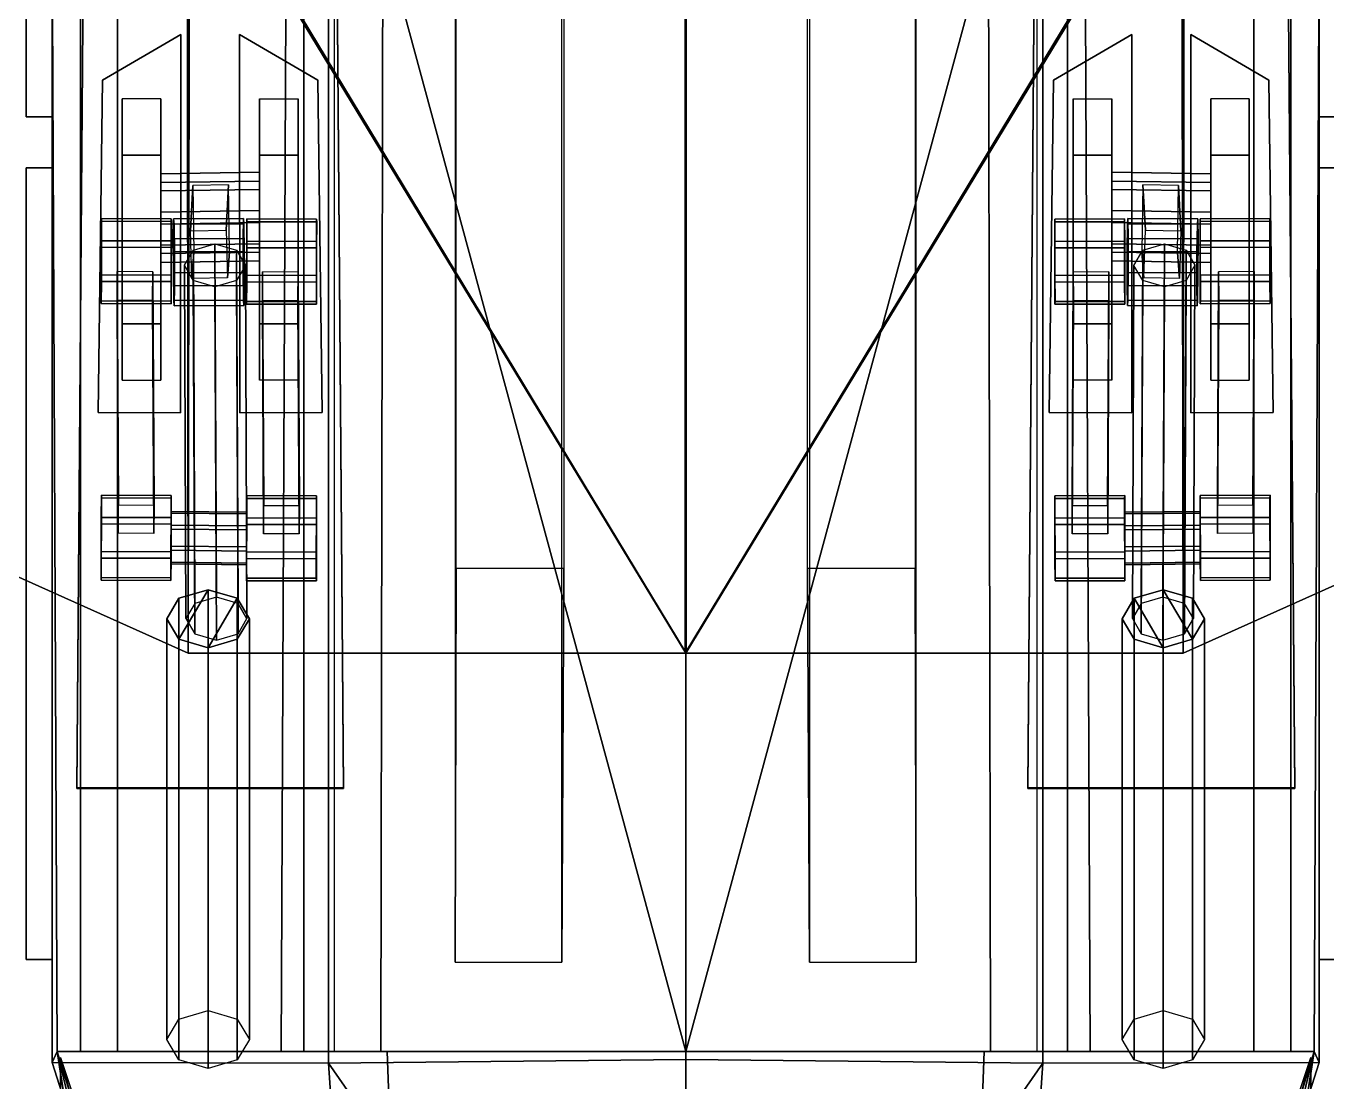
# Model space of a CAD drawing. Extents: x -7.9 to 7.9, y -12.5 to 11.9.
# Drawn here: x -2.116 to 2.019, y 6.828 to 10.182 of the extents above; entities that cross this region are included whole.
import ezdxf

# ---------------------------------------------------------------- set-up
doc = ezdxf.new("R2010")
doc.units = 0

msp = doc.modelspace()

# ---------------------------------------------------------------- linework, layer by layer
for points in [[(-0.0191, 8.1905, 6.5748), (-0.0191, 11.7384, 6.563), (-1.5997, 11.7384, 6.563), (-1.6033, 10.7997, 6.5511)], [(-1.5997, 11.7384, 6.4027), (-0.0171, 11.7384, 6.4027), (-0.0171, 8.1905, 6.4027), (-1.5962, 10.7997, 6.4027)], [(1.5616, 11.7384, 6.4027), (1.5581, 10.7997, 6.4027), (-0.021, 8.1905, 6.4027), (-0.021, 11.7384, 6.4027)], [(-0.0191, 8.1905, 6.5748), (1.5651, 10.7997, 6.5511), (1.5616, 11.7384, 6.563), (-0.0191, 11.7384, 6.563)], [(-2.032, 6.8894, 5.2565), (-2.032, 11.4882, 5.2564), (-2.032, 11.4882, 3.3719), (-2.032, 10.4746, 3.3708)], [(-1.1544, 6.8874, 5.5978), (-1.1544, 11.4882, 5.5978), (-2.032, 11.4882, 5.2564), (-2.032, 6.8894, 5.2565)], [(-0.0191, 6.8992, 5.8493), (-0.0191, 11.4882, 5.8493), (-1.1544, 11.4882, 5.5978), (-1.1544, 6.8874, 5.5978)], [(-0.0191, 6.9242, 1.6296), (-0.9816, 10.4746, 2.2335), (-0.9797, 11.4882, 2.2325), (-0.0191, 11.4882, 1.6298)], [(-0.0191, 6.9242, 1.6296), (-0.0191, 11.4882, 1.6298), (0.9416, 11.4882, 2.2325), (0.9435, 10.4746, 2.2335)], [(-0.0191, 6.8992, 5.8493), (1.1163, 6.8874, 5.5978), (1.1163, 11.4882, 5.5978), (-0.0191, 11.4882, 5.8493)], [(1.1163, 6.8874, 5.5978), (1.9939, 6.8894, 5.2565), (1.9939, 11.4882, 5.2564), (1.1163, 11.4882, 5.5978)], [(1.9939, 6.8894, 5.2565), (1.9939, 10.4746, 3.3708), (1.9939, 11.4882, 3.3719), (1.9939, 11.4882, 5.2564)], [(-0.7485, 8.4588, 6.4027), (-0.7485, 11.3459, 6.4027), (-0.7515, 11.3459, 5.687), (-0.7517, 7.2079, 5.687)], [(-0.4124, 11.3459, 5.7621), (-0.406, 11.3459, 6.4027), (-0.406, 8.4588, 6.4027), (-0.4126, 7.2079, 5.7621)], [(0.3743, 11.3459, 5.7621), (0.3745, 7.2079, 5.7621), (0.3679, 8.4588, 6.4027), (0.3679, 11.3459, 6.4027)], [(0.7104, 8.4588, 6.4027), (0.7136, 7.2079, 5.687), (0.7134, 11.3459, 5.687), (0.7104, 11.3459, 6.4027)], [(-1.9262, 11.2678, -0.0001), (-1.1344, 11.2707, 0.0008), (-1.1061, 7.7598, -0.0089), (-1.9545, 7.7598, -0.0089)], [(-1.9262, 11.2678, 0.2291), (-1.9545, 7.7617, 0.2257), (-1.1061, 7.7617, 0.2257), (-1.1344, 11.2707, 0.23)], [(-1.9262, 11.2678, -0.0001), (-1.9545, 7.7598, -0.0089), (-1.9545, 7.7617, 0.2257), (-1.9262, 11.2678, 0.2291)], [(-1.1344, 11.2707, 0.0008), (-1.1344, 11.2707, 0.23), (-1.1061, 7.7617, 0.2257), (-1.1061, 7.7598, -0.0089)], [(1.8881, 11.2678, -0.0001), (1.9164, 7.7598, -0.0089), (1.068, 7.7598, -0.0089), (1.0963, 11.2707, 0.0008)], [(1.0963, 11.2707, 0.0008), (1.068, 7.7598, -0.0089), (1.068, 7.7617, 0.2257), (1.0963, 11.2707, 0.23)], [(1.8881, 11.2678, 0.2291), (1.0963, 11.2707, 0.23), (1.068, 7.7617, 0.2257), (1.9164, 7.7617, 0.2257)], [(1.8881, 11.2678, -0.0001), (1.8881, 11.2678, 0.2291), (1.9164, 7.7617, 0.2257), (1.9164, 7.7598, -0.0089)], [(-2.1155, 9.8941, 4.9645), (-2.1155, 11.1818, 4.9645), (-2.1155, 11.1818, 3.6629), (-2.1155, 9.8941, 3.6629)], [(-2.032, 11.1818, 3.6629), (-2.032, 9.8941, 3.6629), (-2.1155, 9.8941, 3.6629), (-2.1155, 11.1818, 3.6629)], [(-2.032, 9.8941, 4.9645), (-2.032, 11.1818, 4.9645), (-2.1155, 11.1818, 4.9645), (-2.1155, 9.8941, 4.9645)], [(1.9939, 11.1818, 3.6629), (2.0774, 11.1818, 3.6629), (2.0774, 9.8941, 3.6629), (1.9939, 9.8941, 3.6629)], [(1.9939, 9.8941, 4.9645), (2.0774, 9.8941, 4.9645), (2.0774, 11.1818, 4.9645), (1.9939, 11.1818, 4.9645)], [(-1.5997, 8.1905, 6.4027), (-4.7089, 9.5837, 6.4027), (-4.0851, 10.7997, 6.4027), (-1.5962, 10.7997, 6.4027)], [(-1.5997, 8.1905, 6.5511), (-1.6033, 10.7997, 6.5511), (-4.0851, 10.7997, 6.5511), (-4.7089, 9.5837, 6.5511)], [(-0.0191, 8.1905, 6.5748), (-1.6033, 10.7997, 6.5511), (-1.5997, 8.1905, 6.5511)], [(-1.5997, 8.1905, 6.4027), (-1.5962, 10.7997, 6.4027), (-0.0171, 8.1905, 6.4027)], [(1.5616, 8.1905, 6.4027), (-0.021, 8.1905, 6.4027), (1.5581, 10.7997, 6.4027)], [(-0.0191, 8.1905, 6.5748), (1.5616, 8.1905, 6.5511), (1.5651, 10.7997, 6.5511)], [(1.5616, 8.1905, 6.4027), (1.5581, 10.7997, 6.4027), (4.047, 10.7997, 6.4027), (4.6708, 9.5837, 6.4027)], [(1.5616, 8.1905, 6.5511), (4.6708, 9.5837, 6.5511), (4.047, 10.7997, 6.5511), (1.5651, 10.7997, 6.5511)], [(-1.3047, 6.9241, 2.991), (-2.0165, 6.9241, 3.3687), (-2.032, 10.4746, 3.3708), (-1.2891, 10.4746, 2.991)], [(-2.0165, 6.9241, 3.3687), (-2.032, 6.8894, 5.2565), (-2.032, 10.4746, 3.3708)], [(-1.8248, 10.4746, 2.4624), (-1.8248, 6.9241, 2.4624), (-1.9427, 6.9241, 2.4624), (-1.9427, 10.4746, 2.4624)], [(-1.9427, 6.9241, 2.4624), (-1.9427, 6.9241, 3.3414), (-1.9427, 10.4746, 3.3414), (-1.9427, 10.4746, 2.4624)], [(-1.8248, 6.9241, 2.4624), (-1.8248, 10.4746, 2.4624), (-1.8248, 10.4746, 3.1957), (-1.8248, 6.9241, 3.1957)], [(-0.9877, 6.9242, 2.2335), (-1.3047, 6.9241, 2.991), (-1.2891, 10.4746, 2.991), (-0.9816, 10.4746, 2.2335)], [(-1.2329, 6.9242, 2.4624), (-1.2329, 6.9242, 2.8207), (-1.2329, 10.4746, 2.8207), (-1.2329, 10.4746, 2.4624)], [(-1.1362, 10.4746, 2.4624), (-1.1362, 6.9242, 2.4624), (-1.2329, 6.9242, 2.4624), (-1.2329, 10.4746, 2.4624)], [(-0.9816, 10.4746, 2.2335), (-0.0191, 6.9242, 1.6296), (-0.9877, 6.9242, 2.2335)], [(0.9435, 10.4746, 2.2335), (0.9496, 6.9242, 2.2335), (-0.0191, 6.9242, 1.6296)], [(0.9496, 6.9242, 2.2335), (0.9435, 10.4746, 2.2335), (1.251, 10.4746, 2.991), (1.2666, 6.9241, 2.991)], [(1.0981, 10.4746, 2.4624), (1.1948, 10.4746, 2.4624), (1.1948, 6.9242, 2.4624), (1.0981, 6.9242, 2.4624)], [(1.1948, 6.9242, 2.4624), (1.1948, 10.4746, 2.4624), (1.1948, 10.4746, 2.8207), (1.1948, 6.9242, 2.8207)], [(1.2666, 6.9241, 2.991), (1.251, 10.4746, 2.991), (1.9939, 10.4746, 3.3708), (1.9783, 6.9241, 3.3687)], [(1.7867, 6.9241, 2.4624), (1.7867, 6.9241, 3.1957), (1.7867, 10.4746, 3.1957), (1.7867, 10.4746, 2.4624)], [(1.7867, 10.4746, 2.4624), (1.9046, 10.4746, 2.4624), (1.9046, 6.9241, 2.4624), (1.7867, 6.9241, 2.4624)], [(1.9046, 6.9241, 2.4624), (1.9046, 10.4746, 2.4624), (1.9046, 10.4746, 3.3414), (1.9046, 6.9241, 3.3414)], [(1.9783, 6.9241, 3.3687), (1.9939, 10.4746, 3.3708), (1.9939, 6.8894, 5.2565)], [(-1.624, 10.1554, 0.2859), (-1.8724, 10.0106, 0.2859), (-1.8861, 8.9542, 0.2859), (-1.6242, 8.9534, 0.2859)], [(-1.624, 10.1554, 0.2285), (-1.8724, 10.0106, 0.2285), (-1.8724, 10.0106, 0.2859), (-1.624, 10.1554, 0.2859)], [(-1.6242, 8.9534, 0.2285), (-1.624, 10.1554, 0.2285), (-1.624, 10.1554, 0.2859), (-1.6242, 8.9534, 0.2859)], [(-1.4366, 10.1554, 0.2859), (-1.4364, 8.9534, 0.2859), (-1.1745, 8.9542, 0.2859), (-1.1883, 10.0106, 0.2859)], [(-1.4366, 10.1554, 0.2285), (-1.4366, 10.1554, 0.2859), (-1.1883, 10.0106, 0.2859), (-1.1883, 10.0106, 0.2285)], [(-1.4364, 8.9534, 0.2285), (-1.4364, 8.9534, 0.2859), (-1.4366, 10.1554, 0.2859), (-1.4366, 10.1554, 0.2285)], [(1.3985, 10.1554, 0.2859), (1.1501, 10.0106, 0.2859), (1.1364, 8.9542, 0.2859), (1.3983, 8.9534, 0.2859)], [(1.3985, 10.1554, 0.2285), (1.1501, 10.0106, 0.2285), (1.1501, 10.0106, 0.2859), (1.3985, 10.1554, 0.2859)], [(1.3983, 8.9534, 0.2285), (1.3985, 10.1554, 0.2285), (1.3985, 10.1554, 0.2859), (1.3983, 8.9534, 0.2859)], [(1.5861, 8.9534, 0.2285), (1.5861, 8.9534, 0.2859), (1.5859, 10.1554, 0.2859), (1.5859, 10.1554, 0.2285)], [(1.5859, 10.1554, 0.2285), (1.5859, 10.1554, 0.2859), (1.8342, 10.0106, 0.2859), (1.8342, 10.0106, 0.2285)], [(1.5859, 10.1554, 0.2859), (1.5861, 8.9534, 0.2859), (1.848, 8.9542, 0.2859), (1.8342, 10.0106, 0.2859)], [(-1.8724, 10.0106, 0.2285), (-1.8861, 8.9542, 0.2285), (-1.8861, 8.9542, 0.2859), (-1.8724, 10.0106, 0.2859)], [(-1.1883, 10.0106, 0.2285), (-1.1883, 10.0106, 0.2859), (-1.1745, 8.9542, 0.2859), (-1.1745, 8.9542, 0.2285)], [(1.1501, 10.0106, 0.2285), (1.1364, 8.9542, 0.2285), (1.1364, 8.9542, 0.2859), (1.1501, 10.0106, 0.2859)], [(1.8342, 10.0106, 0.2285), (1.8342, 10.0106, 0.2859), (1.848, 8.9542, 0.2859), (1.848, 8.9542, 0.2285)], [(-1.8101, 9.0572, 0.2285), (-1.8101, 9.2365, 0.5391), (-1.8101, 9.772, 0.5391), (-1.8101, 9.9513, 0.2285)], [(-1.8101, 9.9513, 0.2285), (-1.8101, 9.772, 0.5391), (-1.6875, 9.772, 0.5391), (-1.6875, 9.9513, 0.2285)], [(-1.6875, 9.9513, 0.2285), (-1.6875, 9.772, 0.5391), (-1.6875, 9.2365, 0.5391), (-1.6875, 9.0572, 0.2285)], [(-1.3731, 9.9513, 0.2285), (-1.3731, 9.772, 0.5391), (-1.3731, 9.2365, 0.5391), (-1.3731, 9.0572, 0.2285)], [(-1.2506, 9.9513, 0.2285), (-1.2506, 9.772, 0.5391), (-1.3731, 9.772, 0.5391), (-1.3731, 9.9513, 0.2285)], [(-1.2506, 9.0572, 0.2285), (-1.2506, 9.2365, 0.5391), (-1.2506, 9.772, 0.5391), (-1.2506, 9.9513, 0.2285)], [(1.2124, 9.9513, 0.2285), (1.335, 9.9513, 0.2285), (1.335, 9.772, 0.5391), (1.2124, 9.772, 0.5391)], [(1.2124, 9.0572, 0.2285), (1.2124, 9.9513, 0.2285), (1.2124, 9.772, 0.5391), (1.2124, 9.2365, 0.5391)], [(1.335, 9.9513, 0.2285), (1.335, 9.0572, 0.2285), (1.335, 9.2365, 0.5391), (1.335, 9.772, 0.5391)], [(1.7719, 9.9513, 0.2285), (1.6494, 9.9513, 0.2285), (1.6494, 9.772, 0.5391), (1.7719, 9.772, 0.5391)], [(1.6494, 9.9513, 0.2285), (1.6494, 9.0572, 0.2285), (1.6494, 9.2365, 0.5391), (1.6494, 9.772, 0.5391)], [(1.7719, 9.0572, 0.2285), (1.7719, 9.9513, 0.2285), (1.7719, 9.772, 0.5391), (1.7719, 9.2365, 0.5391)], [(-2.032, 9.8941, 3.6629), (-2.032, 9.8941, 4.9645), (-2.1155, 9.8941, 4.9645), (-2.1155, 9.8941, 3.6629)], [(1.9939, 9.8941, 3.6629), (2.0774, 9.8941, 3.6629), (2.0774, 9.8941, 4.9645), (1.9939, 9.8941, 4.9645)], [(-1.8101, 9.2365, 0.5391), (-1.6875, 9.2365, 0.5391), (-1.6875, 9.772, 0.5391), (-1.8101, 9.772, 0.5391)], [(-1.2506, 9.2365, 0.5391), (-1.3731, 9.2365, 0.5391), (-1.3731, 9.772, 0.5391), (-1.2506, 9.772, 0.5391)], [(1.2124, 9.2365, 0.5391), (1.2124, 9.772, 0.5391), (1.335, 9.772, 0.5391), (1.335, 9.2365, 0.5391)], [(1.7719, 9.2365, 0.5391), (1.7719, 9.772, 0.5391), (1.6494, 9.772, 0.5391), (1.6494, 9.2365, 0.5391)], [(-2.032, 7.2168, 4.9645), (-2.032, 9.7318, 4.9645), (-2.1155, 9.7318, 4.9645), (-2.1155, 7.2168, 4.9645)], [(-2.032, 9.7318, 4.9645), (-2.032, 9.7318, 3.6629), (-2.1155, 9.7318, 3.6629), (-2.1155, 9.7318, 4.9645)], [(-2.032, 9.7318, 3.6629), (-2.032, 7.2168, 3.6629), (-2.1155, 7.2168, 3.6629), (-2.1155, 9.7318, 3.6629)], [(-2.1155, 7.2168, 4.9645), (-2.1155, 9.7318, 4.9645), (-2.1155, 9.7318, 3.6629), (-2.1155, 7.2168, 3.6629)], [(-1.6875, 9.7129, 0.401), (-1.6875, 9.6583, 0.4951), (-1.3731, 9.6633, 0.4994), (-1.3731, 9.7178, 0.4052)], [(-1.6875, 9.6849, 0.2959), (-1.6875, 9.7129, 0.401), (-1.3731, 9.7178, 0.4052), (-1.3731, 9.6899, 0.3001)], [(1.6494, 9.7129, 0.401), (1.335, 9.7178, 0.4052), (1.335, 9.6633, 0.4994), (1.6494, 9.6583, 0.4951)], [(1.6494, 9.6849, 0.2959), (1.335, 9.6899, 0.3001), (1.335, 9.7178, 0.4052), (1.6494, 9.7129, 0.401)], [(1.9939, 7.2168, 4.9645), (2.0774, 7.2168, 4.9645), (2.0774, 9.7318, 4.9645), (1.9939, 9.7318, 4.9645)], [(1.9939, 9.7318, 4.9645), (2.0774, 9.7318, 4.9645), (2.0774, 9.7318, 3.6629), (1.9939, 9.7318, 3.6629)], [(1.9939, 9.7318, 3.6629), (2.0774, 9.7318, 3.6629), (2.0774, 7.2168, 3.6629), (1.9939, 7.2168, 3.6629)], [(-1.6875, 9.5908, 0.2413), (-1.6875, 9.6849, 0.2959), (-1.3731, 9.6899, 0.3001), (-1.3731, 9.5958, 0.2456)], [(-1.5929, 9.5318, 1.617), (-1.4799, 9.5336, 1.6186), (-1.4719, 9.6778, 0.4454), (-1.5849, 9.676, 0.4438)], [(-1.5849, 9.676, 0.4438), (-1.5817, 9.463, 0.456), (-1.5885, 9.3803, 1.4764), (-1.5929, 9.5318, 1.617)], [(-1.4687, 9.4648, 0.4576), (-1.4719, 9.6778, 0.4454), (-1.4799, 9.5336, 1.6186), (-1.4755, 9.3821, 1.478)], [(1.6494, 9.5908, 0.2413), (1.335, 9.5958, 0.2456), (1.335, 9.6899, 0.3001), (1.6494, 9.6849, 0.2959)], [(1.4306, 9.4648, 0.4576), (1.4374, 9.3821, 1.478), (1.4418, 9.5336, 1.6186), (1.4338, 9.6778, 0.4454)], [(1.5548, 9.5318, 1.617), (1.5468, 9.676, 0.4438), (1.4338, 9.6778, 0.4454), (1.4418, 9.5336, 1.6186)], [(1.5468, 9.676, 0.4438), (1.5548, 9.5318, 1.617), (1.5504, 9.3803, 1.4764), (1.5436, 9.463, 0.456)], [(-1.6875, 9.5532, 0.5231), (-1.3731, 9.5582, 0.5273), (-1.3731, 9.6633, 0.4994), (-1.6875, 9.6583, 0.4951)], [(1.6494, 9.5532, 0.5231), (1.6494, 9.6583, 0.4951), (1.335, 9.6633, 0.4994), (1.335, 9.5582, 0.5273)], [(-1.6875, 9.4857, 0.2693), (-1.6875, 9.5908, 0.2413), (-1.3731, 9.5958, 0.2456), (-1.3731, 9.4907, 0.2736)], [(1.6494, 9.4857, 0.2693), (1.335, 9.4907, 0.2736), (1.335, 9.5958, 0.2456), (1.6494, 9.5908, 0.2413)], [(-4.7089, 9.5837, 6.5511), (-4.7089, 9.5837, 6.4027), (-1.5997, 8.1905, 6.4027), (-1.5997, 8.1905, 6.5511)], [(-1.8765, 9.3089, 1.5481), (-1.8756, 9.4793, 1.748), (-1.8755, 9.5621, 1.6774), (-1.8764, 9.3917, 1.4775)], [(-1.8764, 9.3917, 1.4775), (-1.8755, 9.5621, 1.6774), (-1.8757, 9.5707, 1.569), (-1.8761, 9.5002, 1.4862)], [(-1.8761, 9.5002, 1.4862), (-1.8757, 9.5707, 1.569), (-1.6539, 9.5701, 1.5685), (-1.6542, 9.4995, 1.4857)], [(-1.8757, 9.5707, 1.569), (-1.8755, 9.5621, 1.6774), (-1.6537, 9.5614, 1.6769), (-1.6539, 9.5701, 1.5685)], [(-1.6538, 9.4786, 1.7475), (-1.6537, 9.5614, 1.6769), (-1.8755, 9.5621, 1.6774), (-1.8756, 9.4793, 1.748)], [(-1.6875, 9.5532, 0.5231), (-1.6875, 9.4591, 0.4685), (-1.3731, 9.4641, 0.4728), (-1.3731, 9.5582, 0.5273)], [(-1.6547, 9.3083, 1.5476), (-1.6546, 9.3911, 1.4771), (-1.6537, 9.5614, 1.6769), (-1.6538, 9.4786, 1.7475)], [(-1.6537, 9.5614, 1.6769), (-1.6546, 9.3911, 1.4771), (-1.6542, 9.4995, 1.4857), (-1.6539, 9.5701, 1.5685)], [(-1.6474, 9.5061, 1.4903), (-1.6465, 9.57, 1.5783), (-1.4246, 9.5708, 1.5756), (-1.4255, 9.5069, 1.4875)], [(-1.6472, 9.3987, 1.4732), (-1.6451, 9.5529, 1.6858), (-1.6465, 9.57, 1.5783), (-1.6474, 9.5061, 1.4903)], [(-1.6461, 9.3106, 1.537), (-1.644, 9.4648, 1.7496), (-1.6451, 9.5529, 1.6858), (-1.6472, 9.3987, 1.4732)], [(-1.6465, 9.57, 1.5783), (-1.6451, 9.5529, 1.6858), (-1.4232, 9.5537, 1.683), (-1.4246, 9.5708, 1.5756)], [(-1.4221, 9.4656, 1.7468), (-1.4232, 9.5537, 1.683), (-1.6451, 9.5529, 1.6858), (-1.644, 9.4648, 1.7496)], [(-1.4232, 9.5537, 1.683), (-1.4254, 9.3995, 1.4704), (-1.4255, 9.5069, 1.4875), (-1.4246, 9.5708, 1.5756)], [(-1.4243, 9.3114, 1.5343), (-1.4254, 9.3995, 1.4704), (-1.4232, 9.5537, 1.683), (-1.4221, 9.4656, 1.7468)], [(-1.4138, 9.5693, 1.568), (-1.4142, 9.4988, 1.4852), (-1.4144, 9.2989, 1.6556), (-1.4141, 9.3695, 1.7384)], [(-1.4142, 9.4988, 1.4852), (-1.4138, 9.5693, 1.568), (-1.1919, 9.5687, 1.5675), (-1.1923, 9.4981, 1.4847)], [(-1.4136, 9.5607, 1.6764), (-1.4138, 9.5693, 1.568), (-1.4141, 9.3695, 1.7384), (-1.4137, 9.4779, 1.747)], [(-1.4138, 9.5693, 1.568), (-1.4136, 9.5607, 1.6764), (-1.1918, 9.56, 1.676), (-1.1919, 9.5687, 1.5675)], [(-1.4136, 9.5607, 1.6764), (-1.4137, 9.4779, 1.747), (-1.1919, 9.4772, 1.7465), (-1.1918, 9.56, 1.676)], [(-1.1922, 9.3688, 1.7379), (-1.1926, 9.2982, 1.6551), (-1.1923, 9.4981, 1.4847), (-1.1919, 9.5687, 1.5675)], [(-1.1919, 9.4772, 1.7465), (-1.1922, 9.3688, 1.7379), (-1.1919, 9.5687, 1.5675), (-1.1918, 9.56, 1.676)], [(1.3757, 9.5693, 1.568), (1.1538, 9.5687, 1.5675), (1.1536, 9.56, 1.676), (1.3755, 9.5607, 1.6764)], [(1.1537, 9.4772, 1.7465), (1.1536, 9.56, 1.676), (1.1538, 9.5687, 1.5675), (1.1541, 9.3688, 1.7379)], [(1.3755, 9.5607, 1.6764), (1.1536, 9.56, 1.676), (1.1537, 9.4772, 1.7465), (1.3756, 9.4779, 1.747)], [(1.3761, 9.4988, 1.4852), (1.1542, 9.4981, 1.4847), (1.1538, 9.5687, 1.5675), (1.3757, 9.5693, 1.568)], [(1.1541, 9.3688, 1.7379), (1.1538, 9.5687, 1.5675), (1.1542, 9.4981, 1.4847), (1.1545, 9.2982, 1.6551)], [(1.6494, 9.5532, 0.5231), (1.335, 9.5582, 0.5273), (1.335, 9.4641, 0.4728), (1.6494, 9.4591, 0.4685)], [(1.3755, 9.5607, 1.6764), (1.3756, 9.4779, 1.747), (1.3759, 9.3695, 1.7384), (1.3757, 9.5693, 1.568)], [(1.3757, 9.5693, 1.568), (1.3759, 9.3695, 1.7384), (1.3763, 9.2989, 1.6556), (1.3761, 9.4988, 1.4852)], [(1.384, 9.4656, 1.7468), (1.6059, 9.4648, 1.7496), (1.607, 9.5529, 1.6858), (1.3851, 9.5537, 1.683)], [(1.3861, 9.3114, 1.5343), (1.384, 9.4656, 1.7468), (1.3851, 9.5537, 1.683), (1.3872, 9.3995, 1.4704)], [(1.6084, 9.57, 1.5783), (1.3865, 9.5708, 1.5756), (1.3851, 9.5537, 1.683), (1.607, 9.5529, 1.6858)], [(1.3851, 9.5537, 1.683), (1.3865, 9.5708, 1.5756), (1.3874, 9.5069, 1.4875), (1.3872, 9.3995, 1.4704)], [(1.6092, 9.5061, 1.4903), (1.3874, 9.5069, 1.4875), (1.3865, 9.5708, 1.5756), (1.6084, 9.57, 1.5783)], [(4.6708, 9.5837, 6.5511), (1.5616, 8.1905, 6.5511), (1.5616, 8.1905, 6.4027), (4.6708, 9.5837, 6.4027)], [(1.608, 9.3106, 1.537), (1.6091, 9.3987, 1.4732), (1.607, 9.5529, 1.6858), (1.6059, 9.4648, 1.7496)], [(1.6091, 9.3987, 1.4732), (1.6092, 9.5061, 1.4903), (1.6084, 9.57, 1.5783), (1.607, 9.5529, 1.6858)], [(1.8376, 9.5707, 1.569), (1.6157, 9.5701, 1.5685), (1.6155, 9.5614, 1.6769), (1.8374, 9.5621, 1.6774)], [(1.6155, 9.5614, 1.6769), (1.6157, 9.5701, 1.5685), (1.6161, 9.4995, 1.4857), (1.6165, 9.3911, 1.4771)], [(1.6156, 9.4786, 1.7475), (1.8375, 9.4793, 1.748), (1.8374, 9.5621, 1.6774), (1.6155, 9.5614, 1.6769)], [(1.6166, 9.3083, 1.5476), (1.6156, 9.4786, 1.7475), (1.6155, 9.5614, 1.6769), (1.6165, 9.3911, 1.4771)], [(1.838, 9.5002, 1.4862), (1.6161, 9.4995, 1.4857), (1.6157, 9.5701, 1.5685), (1.8376, 9.5707, 1.569)], [(1.8383, 9.3917, 1.4775), (1.838, 9.5002, 1.4862), (1.8376, 9.5707, 1.569), (1.8374, 9.5621, 1.6774)], [(1.8384, 9.3089, 1.5481), (1.8383, 9.3917, 1.4775), (1.8374, 9.5621, 1.6774), (1.8375, 9.4793, 1.748)], [(-1.876, 9.3708, 1.7393), (-1.8756, 9.4793, 1.748), (-1.8765, 9.3089, 1.5481), (-1.8763, 9.3003, 1.6565)], [(-1.8764, 9.3917, 1.4775), (-1.8761, 9.5002, 1.4862), (-1.6542, 9.4995, 1.4857), (-1.6546, 9.3911, 1.4771)], [(-1.6538, 9.4786, 1.7475), (-1.8756, 9.4793, 1.748), (-1.876, 9.3708, 1.7393), (-1.6541, 9.3702, 1.7389)], [(-1.6875, 9.4312, 0.3634), (-1.6875, 9.4857, 0.2693), (-1.3731, 9.4907, 0.2736), (-1.3731, 9.4361, 0.3677)], [(-1.6541, 9.3702, 1.7389), (-1.6545, 9.2996, 1.6561), (-1.6547, 9.3083, 1.5476), (-1.6538, 9.4786, 1.7475)], [(-1.6472, 9.3987, 1.4732), (-1.6474, 9.5061, 1.4903), (-1.4255, 9.5069, 1.4875), (-1.4254, 9.3995, 1.4704)], [(-1.5793, 8.3477, 1.4239), (-1.6078, 8.2996, 1.3749), (-1.6123, 9.4225, 0.27), (-1.5838, 9.4703, 0.3193)], [(-1.5838, 9.4703, 0.3193), (-1.5151, 9.4899, 0.34), (-1.5105, 8.3677, 1.4443), (-1.5793, 8.3477, 1.4239)], [(-1.5151, 9.4899, 0.34), (-1.4464, 9.4698, 0.3199), (-1.4418, 8.3477, 1.424), (-1.5105, 8.3677, 1.4443)], [(-1.4464, 9.4698, 0.3199), (-1.4179, 9.4216, 0.2709), (-1.4133, 8.2996, 1.3749), (-1.4418, 8.3477, 1.424)], [(-1.4142, 9.4988, 1.4852), (-1.4145, 9.3903, 1.4766), (-1.4146, 9.3075, 1.5471), (-1.4144, 9.2989, 1.6556)], [(-1.4145, 9.3903, 1.4766), (-1.4142, 9.4988, 1.4852), (-1.1923, 9.4981, 1.4847), (-1.1927, 9.3897, 1.4761)], [(-1.4141, 9.3695, 1.7384), (-1.1922, 9.3688, 1.7379), (-1.1919, 9.4772, 1.7465), (-1.4137, 9.4779, 1.747)], [(-1.1926, 9.2982, 1.6551), (-1.1928, 9.3069, 1.5467), (-1.1927, 9.3897, 1.4761), (-1.1923, 9.4981, 1.4847)], [(1.3759, 9.3695, 1.7384), (1.3756, 9.4779, 1.747), (1.1537, 9.4772, 1.7465), (1.1541, 9.3688, 1.7379)], [(1.3764, 9.3903, 1.4766), (1.1546, 9.3897, 1.4761), (1.1542, 9.4981, 1.4847), (1.3761, 9.4988, 1.4852)], [(1.1545, 9.2982, 1.6551), (1.1542, 9.4981, 1.4847), (1.1546, 9.3897, 1.4761), (1.1547, 9.3069, 1.5467)], [(1.6494, 9.4312, 0.3634), (1.335, 9.4361, 0.3677), (1.335, 9.4907, 0.2736), (1.6494, 9.4857, 0.2693)], [(1.3761, 9.4988, 1.4852), (1.3763, 9.2989, 1.6556), (1.3765, 9.3075, 1.5471), (1.3764, 9.3903, 1.4766)], [(1.6091, 9.3987, 1.4732), (1.3872, 9.3995, 1.4704), (1.3874, 9.5069, 1.4875), (1.6092, 9.5061, 1.4903)], [(1.4335, 9.4698, 0.3199), (1.429, 8.3477, 1.424), (1.4005, 8.2996, 1.3749), (1.4051, 9.4216, 0.2709)], [(1.5023, 9.4899, 0.34), (1.4977, 8.3677, 1.4443), (1.429, 8.3477, 1.424), (1.4335, 9.4698, 0.3199)], [(1.571, 9.4703, 0.3193), (1.5664, 8.3477, 1.4239), (1.4977, 8.3677, 1.4443), (1.5023, 9.4899, 0.34)], [(1.5664, 8.3477, 1.4239), (1.571, 9.4703, 0.3193), (1.5995, 9.4225, 0.27), (1.5949, 8.2996, 1.3749)], [(1.6156, 9.4786, 1.7475), (1.616, 9.3702, 1.7389), (1.8378, 9.3708, 1.7393), (1.8375, 9.4793, 1.748)], [(1.616, 9.3702, 1.7389), (1.6156, 9.4786, 1.7475), (1.6166, 9.3083, 1.5476), (1.6164, 9.2996, 1.6561)], [(1.8383, 9.3917, 1.4775), (1.6165, 9.3911, 1.4771), (1.6161, 9.4995, 1.4857), (1.838, 9.5002, 1.4862)], [(1.8378, 9.3708, 1.7393), (1.8382, 9.3003, 1.6565), (1.8384, 9.3089, 1.5481), (1.8375, 9.4793, 1.748)], [(-1.6875, 9.4591, 0.4685), (-1.6875, 9.4312, 0.3634), (-1.3731, 9.4361, 0.3677), (-1.3731, 9.4641, 0.4728)], [(-1.6438, 9.3574, 1.7325), (-1.644, 9.4648, 1.7496), (-1.6461, 9.3106, 1.537), (-1.6447, 9.2935, 1.6444)], [(-1.4221, 9.4656, 1.7468), (-1.644, 9.4648, 1.7496), (-1.6438, 9.3574, 1.7325), (-1.422, 9.3582, 1.7297)], [(-1.5817, 9.463, 0.456), (-1.4687, 9.4648, 0.4576), (-1.4755, 9.3821, 1.478), (-1.5885, 9.3803, 1.4764)], [(-1.422, 9.3582, 1.7297), (-1.4229, 9.2943, 1.6417), (-1.4243, 9.3114, 1.5343), (-1.4221, 9.4656, 1.7468)], [(1.6494, 9.4591, 0.4685), (1.335, 9.4641, 0.4728), (1.335, 9.4361, 0.3677), (1.6494, 9.4312, 0.3634)], [(1.384, 9.4656, 1.7468), (1.3839, 9.3582, 1.7297), (1.6057, 9.3574, 1.7325), (1.6059, 9.4648, 1.7496)], [(1.3839, 9.3582, 1.7297), (1.384, 9.4656, 1.7468), (1.3861, 9.3114, 1.5343), (1.3847, 9.2943, 1.6417)], [(1.5436, 9.463, 0.456), (1.5504, 9.3803, 1.4764), (1.4374, 9.3821, 1.478), (1.4306, 9.4648, 0.4576)], [(1.6057, 9.3574, 1.7325), (1.6066, 9.2935, 1.6444), (1.608, 9.3106, 1.537), (1.6059, 9.4648, 1.7496)], [(-1.8765, 9.3089, 1.5481), (-1.8764, 9.3917, 1.4775), (-1.6546, 9.3911, 1.4771), (-1.6547, 9.3083, 1.5476)], [(-1.8257, 9.402, 1.7399), (-1.8261, 9.3118, 1.6718), (-1.8222, 8.5707, 2.5218), (-1.8218, 8.6608, 2.5899)], [(-1.7127, 9.4017, 1.7396), (-1.8257, 9.402, 1.7399), (-1.8218, 8.6608, 2.5899), (-1.7088, 8.6605, 2.5896)], [(-1.7131, 9.3115, 1.6715), (-1.7127, 9.4017, 1.7396), (-1.7088, 8.6605, 2.5896), (-1.7092, 8.5703, 2.5215)], [(-1.6461, 9.3106, 1.537), (-1.6472, 9.3987, 1.4732), (-1.4254, 9.3995, 1.4704), (-1.4243, 9.3114, 1.5343)], [(-1.5839, 9.3743, 0.221), (-1.6123, 9.4225, 0.27), (-1.6078, 8.2996, 1.3749), (-1.5793, 8.2515, 1.3259)], [(-1.4179, 9.4216, 0.2709), (-1.4464, 9.3738, 0.2216), (-1.4418, 8.2515, 1.3259), (-1.4133, 8.2996, 1.3749)], [(-1.4146, 9.3075, 1.5471), (-1.4145, 9.3903, 1.4766), (-1.1927, 9.3897, 1.4761), (-1.1928, 9.3069, 1.5467)], [(-1.3638, 9.401, 1.7372), (-1.3642, 9.3108, 1.6691), (-1.3603, 8.5693, 2.5208), (-1.3599, 8.6595, 2.5889)], [(-1.2508, 9.4006, 1.737), (-1.3638, 9.401, 1.7372), (-1.3599, 8.6595, 2.5889), (-1.2469, 8.6591, 2.5887)], [(-1.2512, 9.3105, 1.6689), (-1.2508, 9.4006, 1.737), (-1.2469, 8.6591, 2.5887), (-1.2473, 8.5689, 2.5206)], [(1.3765, 9.3075, 1.5471), (1.1547, 9.3069, 1.5467), (1.1546, 9.3897, 1.4761), (1.3764, 9.3903, 1.4766)], [(1.2127, 9.4006, 1.737), (1.2087, 8.6591, 2.5887), (1.3217, 8.6595, 2.5889), (1.3257, 9.401, 1.7372)], [(1.2131, 9.3105, 1.6689), (1.2092, 8.5689, 2.5206), (1.2087, 8.6591, 2.5887), (1.2127, 9.4006, 1.737)], [(1.3257, 9.401, 1.7372), (1.3217, 8.6595, 2.5889), (1.3221, 8.5693, 2.5208), (1.3261, 9.3108, 1.6691)], [(1.608, 9.3106, 1.537), (1.3861, 9.3114, 1.5343), (1.3872, 9.3995, 1.4704), (1.6091, 9.3987, 1.4732)], [(1.4051, 9.4216, 0.2709), (1.4005, 8.2996, 1.3749), (1.429, 8.2515, 1.3259), (1.4336, 9.3738, 0.2216)], [(1.571, 9.3743, 0.221), (1.5665, 8.2515, 1.3259), (1.5949, 8.2996, 1.3749), (1.5995, 9.4225, 0.27)], [(1.8384, 9.3089, 1.5481), (1.6166, 9.3083, 1.5476), (1.6165, 9.3911, 1.4771), (1.8383, 9.3917, 1.4775)], [(1.6746, 9.4017, 1.7396), (1.6706, 8.6605, 2.5896), (1.7836, 8.6608, 2.5899), (1.7876, 9.402, 1.7399)], [(1.675, 9.3115, 1.6715), (1.6711, 8.5703, 2.5215), (1.6706, 8.6605, 2.5896), (1.6746, 9.4017, 1.7396)], [(1.7876, 9.402, 1.7399), (1.7836, 8.6608, 2.5899), (1.7841, 8.5707, 2.5218), (1.788, 9.3118, 1.6718)], [(-1.876, 9.3708, 1.7393), (-1.8763, 9.3003, 1.6565), (-1.6545, 9.2996, 1.6561), (-1.6541, 9.3702, 1.7389)], [(-1.6438, 9.3574, 1.7325), (-1.6447, 9.2935, 1.6444), (-1.4229, 9.2943, 1.6417), (-1.422, 9.3582, 1.7297)], [(-1.5151, 9.3542, 0.2009), (-1.5839, 9.3743, 0.221), (-1.5793, 8.2515, 1.3259), (-1.5106, 8.2315, 1.3056)], [(-1.4464, 9.3738, 0.2216), (-1.5151, 9.3542, 0.2009), (-1.5106, 8.2315, 1.3056), (-1.4418, 8.2515, 1.3259)], [(-1.4141, 9.3695, 1.7384), (-1.4144, 9.2989, 1.6556), (-1.1926, 9.2982, 1.6551), (-1.1922, 9.3688, 1.7379)], [(1.3759, 9.3695, 1.7384), (1.1541, 9.3688, 1.7379), (1.1545, 9.2982, 1.6551), (1.3763, 9.2989, 1.6556)], [(1.6057, 9.3574, 1.7325), (1.3839, 9.3582, 1.7297), (1.3847, 9.2943, 1.6417), (1.6066, 9.2935, 1.6444)], [(1.4336, 9.3738, 0.2216), (1.429, 8.2515, 1.3259), (1.4977, 8.2315, 1.3056), (1.5023, 9.3542, 0.2009)], [(1.5023, 9.3542, 0.2009), (1.4977, 8.2315, 1.3056), (1.5665, 8.2515, 1.3259), (1.571, 9.3743, 0.221)], [(1.8378, 9.3708, 1.7393), (1.616, 9.3702, 1.7389), (1.6164, 9.2996, 1.6561), (1.8382, 9.3003, 1.6565)], [(-1.8763, 9.3003, 1.6565), (-1.8765, 9.3089, 1.5481), (-1.6547, 9.3083, 1.5476), (-1.6545, 9.2996, 1.6561)], [(-1.7092, 8.5703, 2.5215), (-1.8222, 8.5707, 2.5218), (-1.8261, 9.3118, 1.6718), (-1.7131, 9.3115, 1.6715)], [(-1.6447, 9.2935, 1.6444), (-1.6461, 9.3106, 1.537), (-1.4243, 9.3114, 1.5343), (-1.4229, 9.2943, 1.6417)], [(-1.4144, 9.2989, 1.6556), (-1.4146, 9.3075, 1.5471), (-1.1928, 9.3069, 1.5467), (-1.1926, 9.2982, 1.6551)], [(-1.3642, 9.3108, 1.6691), (-1.2512, 9.3105, 1.6689), (-1.2473, 8.5689, 2.5206), (-1.3603, 8.5693, 2.5208)], [(1.3763, 9.2989, 1.6556), (1.1545, 9.2982, 1.6551), (1.1547, 9.3069, 1.5467), (1.3765, 9.3075, 1.5471)], [(1.3261, 9.3108, 1.6691), (1.3221, 8.5693, 2.5208), (1.2092, 8.5689, 2.5206), (1.2131, 9.3105, 1.6689)], [(1.6066, 9.2935, 1.6444), (1.3847, 9.2943, 1.6417), (1.3861, 9.3114, 1.5343), (1.608, 9.3106, 1.537)], [(1.8382, 9.3003, 1.6565), (1.6164, 9.2996, 1.6561), (1.6166, 9.3083, 1.5476), (1.8384, 9.3089, 1.5481)], [(1.6711, 8.5703, 2.5215), (1.675, 9.3115, 1.6715), (1.788, 9.3118, 1.6718), (1.7841, 8.5707, 2.5218)], [(-1.6875, 9.0572, 0.2285), (-1.6875, 9.2365, 0.5391), (-1.8101, 9.2365, 0.5391), (-1.8101, 9.0572, 0.2285)], [(-1.3731, 9.0572, 0.2285), (-1.3731, 9.2365, 0.5391), (-1.2506, 9.2365, 0.5391), (-1.2506, 9.0572, 0.2285)], [(1.335, 9.0572, 0.2285), (1.2124, 9.0572, 0.2285), (1.2124, 9.2365, 0.5391), (1.335, 9.2365, 0.5391)], [(1.6494, 9.0572, 0.2285), (1.7719, 9.0572, 0.2285), (1.7719, 9.2365, 0.5391), (1.6494, 9.2365, 0.5391)], [(-1.8861, 8.9542, 0.2285), (-1.6242, 8.9534, 0.2285), (-1.6242, 8.9534, 0.2859), (-1.8861, 8.9542, 0.2859)], [(-1.1745, 8.9542, 0.2285), (-1.1745, 8.9542, 0.2859), (-1.4364, 8.9534, 0.2859), (-1.4364, 8.9534, 0.2285)], [(1.1364, 8.9542, 0.2285), (1.3983, 8.9534, 0.2285), (1.3983, 8.9534, 0.2859), (1.1364, 8.9542, 0.2859)], [(1.848, 8.9542, 0.2285), (1.848, 8.9542, 0.2859), (1.5861, 8.9534, 0.2859), (1.5861, 8.9534, 0.2285)], [(-1.8759, 8.6832, 2.7002), (-1.8761, 8.6918, 2.5918), (-1.8765, 8.6213, 2.509), (-1.876, 8.6004, 2.7708)], [(-1.8765, 8.6213, 2.509), (-1.8761, 8.6918, 2.5918), (-1.6542, 8.6912, 2.5913), (-1.6546, 8.6206, 2.5085)], [(-1.8761, 8.6918, 2.5918), (-1.8759, 8.6832, 2.7002), (-1.654, 8.6825, 2.6997), (-1.6542, 8.6912, 2.5913)], [(-1.8759, 8.6832, 2.7002), (-1.876, 8.6004, 2.7708), (-1.6541, 8.5997, 2.7703), (-1.654, 8.6825, 2.6997)], [(-1.6546, 8.6206, 2.5085), (-1.6542, 8.6912, 2.5913), (-1.654, 8.6825, 2.6997), (-1.6541, 8.5997, 2.7703)], [(-1.4146, 8.6199, 2.508), (-1.4141, 8.599, 2.7698), (-1.414, 8.6818, 2.6992), (-1.4142, 8.6905, 2.5908)], [(-1.4146, 8.6199, 2.508), (-1.4142, 8.6905, 2.5908), (-1.1923, 8.6898, 2.5903), (-1.1927, 8.6192, 2.5076)], [(-1.4142, 8.6905, 2.5908), (-1.414, 8.6818, 2.6992), (-1.1921, 8.6812, 2.6988), (-1.1923, 8.6898, 2.5903)], [(-1.1921, 8.6812, 2.6988), (-1.1922, 8.5984, 2.7694), (-1.1927, 8.6192, 2.5076), (-1.1923, 8.6898, 2.5903)], [(1.3761, 8.6905, 2.5908), (1.1542, 8.6898, 2.5903), (1.154, 8.6812, 2.6988), (1.3759, 8.6818, 2.6992)], [(1.154, 8.6812, 2.6988), (1.1542, 8.6898, 2.5903), (1.1546, 8.6192, 2.5076), (1.1541, 8.5984, 2.7694)], [(1.3765, 8.6199, 2.508), (1.1546, 8.6192, 2.5076), (1.1542, 8.6898, 2.5903), (1.3761, 8.6905, 2.5908)], [(1.3765, 8.6199, 2.508), (1.3761, 8.6905, 2.5908), (1.3759, 8.6818, 2.6992), (1.376, 8.599, 2.7698)], [(1.838, 8.6918, 2.5918), (1.6161, 8.6912, 2.5913), (1.6159, 8.6825, 2.6997), (1.8378, 8.6832, 2.7002)], [(1.6165, 8.6206, 2.5085), (1.616, 8.5997, 2.7703), (1.6159, 8.6825, 2.6997), (1.6161, 8.6912, 2.5913)], [(1.8378, 8.6832, 2.7002), (1.6159, 8.6825, 2.6997), (1.616, 8.5997, 2.7703), (1.8379, 8.6004, 2.7708)], [(1.8384, 8.6213, 2.509), (1.6165, 8.6206, 2.5085), (1.6161, 8.6912, 2.5913), (1.838, 8.6918, 2.5918)], [(1.8378, 8.6832, 2.7002), (1.8379, 8.6004, 2.7708), (1.8384, 8.6213, 2.509), (1.838, 8.6918, 2.5918)], [(-1.414, 8.6818, 2.6992), (-1.4141, 8.599, 2.7698), (-1.1922, 8.5984, 2.7694), (-1.1921, 8.6812, 2.6988)], [(1.3759, 8.6818, 2.6992), (1.154, 8.6812, 2.6988), (1.1541, 8.5984, 2.7694), (1.376, 8.599, 2.7698)], [(-1.876, 8.6004, 2.7708), (-1.8765, 8.6213, 2.509), (-1.8768, 8.5128, 2.5003), (-1.8763, 8.492, 2.7621)], [(-1.8768, 8.5128, 2.5003), (-1.8765, 8.6213, 2.509), (-1.6546, 8.6206, 2.5085), (-1.655, 8.5122, 2.4999)], [(-1.8763, 8.492, 2.7621), (-1.6545, 8.4913, 2.7617), (-1.6541, 8.5997, 2.7703), (-1.876, 8.6004, 2.7708)], [(-1.6541, 8.5997, 2.7703), (-1.6545, 8.4913, 2.7617), (-1.655, 8.5122, 2.4999), (-1.6546, 8.6206, 2.5085)], [(-1.4143, 8.6376, 2.607), (-1.4145, 8.5941, 2.556), (-1.6546, 8.5967, 2.5578), (-1.6543, 8.6401, 2.6088)], [(-1.4142, 8.6322, 2.6738), (-1.4143, 8.6376, 2.607), (-1.6543, 8.6401, 2.6088), (-1.6542, 8.6348, 2.6755)], [(-1.4143, 8.5813, 2.7172), (-1.4142, 8.6322, 2.6738), (-1.6542, 8.6348, 2.6755), (-1.6543, 8.5838, 2.719)], [(-1.4144, 8.4906, 2.7612), (-1.4141, 8.599, 2.7698), (-1.4146, 8.6199, 2.508), (-1.4149, 8.5115, 2.4994)], [(-1.4149, 8.5115, 2.4994), (-1.4146, 8.6199, 2.508), (-1.1927, 8.6192, 2.5076), (-1.193, 8.5108, 2.4989)], [(-1.1927, 8.6192, 2.5076), (-1.1922, 8.5984, 2.7694), (-1.1926, 8.4899, 2.7607), (-1.193, 8.5108, 2.4989)], [(1.1546, 8.6192, 2.5076), (1.1549, 8.5108, 2.4989), (1.1545, 8.4899, 2.7607), (1.1541, 8.5984, 2.7694)], [(1.3768, 8.5115, 2.4994), (1.1549, 8.5108, 2.4989), (1.1546, 8.6192, 2.5076), (1.3765, 8.6199, 2.508)], [(1.3763, 8.4906, 2.7612), (1.3768, 8.5115, 2.4994), (1.3765, 8.6199, 2.508), (1.376, 8.599, 2.7698)], [(1.3761, 8.6322, 2.6738), (1.6161, 8.6348, 2.6755), (1.6162, 8.6401, 2.6088), (1.3762, 8.6376, 2.607)], [(1.3761, 8.5813, 2.7172), (1.6162, 8.5838, 2.719), (1.6161, 8.6348, 2.6755), (1.3761, 8.6322, 2.6738)], [(1.3762, 8.6376, 2.607), (1.6162, 8.6401, 2.6088), (1.6165, 8.5967, 2.5578), (1.3764, 8.5941, 2.556)], [(1.616, 8.5997, 2.7703), (1.6165, 8.6206, 2.5085), (1.6168, 8.5122, 2.4999), (1.6164, 8.4913, 2.7617)], [(1.8382, 8.492, 2.7621), (1.8379, 8.6004, 2.7708), (1.616, 8.5997, 2.7703), (1.6164, 8.4913, 2.7617)], [(1.8387, 8.5128, 2.5003), (1.6168, 8.5122, 2.4999), (1.6165, 8.6206, 2.5085), (1.8384, 8.6213, 2.509)], [(1.8379, 8.6004, 2.7708), (1.8382, 8.492, 2.7621), (1.8387, 8.5128, 2.5003), (1.8384, 8.6213, 2.509)], [(-1.4145, 8.5941, 2.556), (-1.4148, 8.5273, 2.5507), (-1.6548, 8.5299, 2.5525), (-1.6546, 8.5967, 2.5578)], [(-1.6543, 8.5838, 2.719), (-1.6545, 8.5171, 2.7137), (-1.4145, 8.5145, 2.7119), (-1.4143, 8.5813, 2.7172)], [(-1.4144, 8.4906, 2.7612), (-1.1926, 8.4899, 2.7607), (-1.1922, 8.5984, 2.7694), (-1.4141, 8.599, 2.7698)], [(1.3763, 8.4906, 2.7612), (1.376, 8.599, 2.7698), (1.1541, 8.5984, 2.7694), (1.1545, 8.4899, 2.7607)], [(1.6162, 8.5838, 2.719), (1.3761, 8.5813, 2.7172), (1.3764, 8.5145, 2.7119), (1.6164, 8.5171, 2.7137)], [(1.3764, 8.5941, 2.556), (1.6165, 8.5967, 2.5578), (1.6167, 8.5299, 2.5525), (1.3766, 8.5273, 2.5507)], [(-1.4148, 8.5273, 2.5507), (-1.4148, 8.4764, 2.5941), (-1.6549, 8.4789, 2.5959), (-1.6548, 8.5299, 2.5525)], [(1.3766, 8.5273, 2.5507), (1.6167, 8.5299, 2.5525), (1.6167, 8.4789, 2.5959), (1.3767, 8.4764, 2.5941)], [(-1.8768, 8.5128, 2.5003), (-1.8769, 8.43, 2.5709), (-1.8767, 8.4214, 2.6793), (-1.8763, 8.492, 2.7621)], [(-1.8769, 8.43, 2.5709), (-1.8768, 8.5128, 2.5003), (-1.655, 8.5122, 2.4999), (-1.6551, 8.4294, 2.5704)], [(-1.8763, 8.492, 2.7621), (-1.8767, 8.4214, 2.6793), (-1.6549, 8.4207, 2.6789), (-1.6545, 8.4913, 2.7617)], [(-1.6545, 8.4913, 2.7617), (-1.6549, 8.4207, 2.6789), (-1.6551, 8.4294, 2.5704), (-1.655, 8.5122, 2.4999)], [(-1.4148, 8.4764, 2.5941), (-1.4147, 8.4711, 2.6609), (-1.6547, 8.4736, 2.6627), (-1.6549, 8.4789, 2.5959)], [(-1.4147, 8.4711, 2.6609), (-1.4145, 8.5145, 2.7119), (-1.6545, 8.5171, 2.7137), (-1.6547, 8.4736, 2.6627)], [(-1.4144, 8.4906, 2.7612), (-1.4149, 8.5115, 2.4994), (-1.415, 8.4287, 2.5699), (-1.4148, 8.42, 2.6784)], [(-1.415, 8.4287, 2.5699), (-1.4149, 8.5115, 2.4994), (-1.193, 8.5108, 2.4989), (-1.1931, 8.428, 2.5695)], [(-1.4144, 8.4906, 2.7612), (-1.4148, 8.42, 2.6784), (-1.1929, 8.4194, 2.6779), (-1.1926, 8.4899, 2.7607)], [(-1.193, 8.5108, 2.4989), (-1.1926, 8.4899, 2.7607), (-1.1929, 8.4194, 2.6779), (-1.1931, 8.428, 2.5695)], [(1.1549, 8.5108, 2.4989), (1.155, 8.428, 2.5695), (1.1548, 8.4194, 2.6779), (1.1545, 8.4899, 2.7607)], [(1.3763, 8.4906, 2.7612), (1.1545, 8.4899, 2.7607), (1.1548, 8.4194, 2.6779), (1.3767, 8.42, 2.6784)], [(1.3769, 8.4287, 2.5699), (1.155, 8.428, 2.5695), (1.1549, 8.5108, 2.4989), (1.3768, 8.5115, 2.4994)], [(1.3763, 8.4906, 2.7612), (1.3767, 8.42, 2.6784), (1.3769, 8.4287, 2.5699), (1.3768, 8.5115, 2.4994)], [(1.3766, 8.4711, 2.6609), (1.6166, 8.4736, 2.6627), (1.6164, 8.5171, 2.7137), (1.3764, 8.5145, 2.7119)], [(1.3767, 8.4764, 2.5941), (1.6167, 8.4789, 2.5959), (1.6166, 8.4736, 2.6627), (1.3766, 8.4711, 2.6609)], [(1.6164, 8.4913, 2.7617), (1.6168, 8.5122, 2.4999), (1.6169, 8.4294, 2.5704), (1.6167, 8.4207, 2.6789)], [(1.8382, 8.492, 2.7621), (1.6164, 8.4913, 2.7617), (1.6167, 8.4207, 2.6789), (1.8386, 8.4214, 2.6793)], [(1.8388, 8.43, 2.5709), (1.6169, 8.4294, 2.5704), (1.6168, 8.5122, 2.4999), (1.8387, 8.5128, 2.5003)], [(1.8387, 8.5128, 2.5003), (1.8382, 8.492, 2.7621), (1.8386, 8.4214, 2.6793), (1.8388, 8.43, 2.5709)], [(-0.4126, 7.2079, 5.7621), (-0.406, 8.4588, 6.4027), (-0.7485, 8.4588, 6.4027), (-0.7517, 7.2079, 5.687)], [(0.3745, 7.2079, 5.7621), (0.7136, 7.2079, 5.687), (0.7104, 8.4588, 6.4027), (0.3679, 8.4588, 6.4027)], [(-1.8767, 8.4214, 2.6793), (-1.8769, 8.43, 2.5709), (-1.6551, 8.4294, 2.5704), (-1.6549, 8.4207, 2.6789)], [(-1.4148, 8.42, 2.6784), (-1.415, 8.4287, 2.5699), (-1.1931, 8.428, 2.5695), (-1.1929, 8.4194, 2.6779)], [(1.3767, 8.42, 2.6784), (1.1548, 8.4194, 2.6779), (1.155, 8.428, 2.5695), (1.3769, 8.4287, 2.5699)], [(1.8386, 8.4214, 2.6793), (1.6167, 8.4207, 2.6789), (1.6169, 8.4294, 2.5704), (1.8388, 8.43, 2.5709)], [(-1.6297, 8.3642, 1.4408), (-1.537, 8.3911, 1.4682), (-1.6297, 8.2343, 1.3084), (-1.6681, 8.2993, 1.3746)], [(-1.6297, 8.3642, 1.4408), (-1.6681, 8.2993, 1.3746), (-1.6681, 6.9626, 2.6865), (-1.6297, 7.0275, 2.7527)], [(-1.537, 8.3911, 1.4682), (-1.6297, 8.3642, 1.4408), (-1.6297, 7.0275, 2.7527), (-1.537, 7.0545, 2.7801)], [(-1.537, 8.3911, 1.4682), (-1.4442, 8.3642, 1.4408), (-1.537, 8.2074, 1.281), (-1.6297, 8.2343, 1.3084)], [(-1.537, 7.0545, 2.7801), (-1.4442, 7.0275, 2.7527), (-1.4442, 8.3642, 1.4408), (-1.537, 8.3911, 1.4682)], [(-1.4442, 8.3642, 1.4408), (-1.4058, 8.2993, 1.3746), (-1.4442, 8.2343, 1.3084), (-1.537, 8.2074, 1.281)], [(-1.4442, 7.0275, 2.7527), (-1.4058, 6.9626, 2.6865), (-1.4058, 8.2993, 1.3746), (-1.4442, 8.3642, 1.4408)], [(1.4061, 7.0275, 2.7527), (1.4061, 8.3642, 1.4408), (1.3677, 8.2992, 1.3746), (1.3677, 6.9626, 2.6865)], [(1.4061, 8.3642, 1.4408), (1.4988, 8.2074, 1.2809), (1.4061, 8.2343, 1.3084), (1.3677, 8.2992, 1.3746)], [(1.4988, 7.0545, 2.7801), (1.4988, 8.3911, 1.4682), (1.4061, 8.3642, 1.4408), (1.4061, 7.0275, 2.7527)], [(1.4988, 8.3911, 1.4682), (1.5916, 8.2343, 1.3084), (1.4988, 8.2074, 1.2809), (1.4061, 8.3642, 1.4408)], [(1.4988, 8.3911, 1.4682), (1.4988, 7.0545, 2.7801), (1.5916, 7.0275, 2.7527), (1.5916, 8.3642, 1.4408)], [(1.5916, 8.3642, 1.4408), (1.63, 8.2992, 1.3746), (1.5916, 8.2343, 1.3084), (1.4988, 8.3911, 1.4682)], [(1.5916, 8.3642, 1.4408), (1.5916, 7.0275, 2.7527), (1.63, 6.9626, 2.6865), (1.63, 8.2992, 1.3746)], [(-1.6297, 6.8976, 2.6203), (-1.6681, 6.9626, 2.6865), (-1.6681, 8.2993, 1.3746), (-1.6297, 8.2343, 1.3084)], [(-1.4058, 6.9626, 2.6865), (-1.4442, 6.8976, 2.6203), (-1.4442, 8.2343, 1.3084), (-1.4058, 8.2993, 1.3746)], [(1.3677, 6.9626, 2.6865), (1.3677, 8.2992, 1.3746), (1.4061, 8.2343, 1.3084), (1.4061, 6.8976, 2.6203)], [(1.5916, 6.8976, 2.6203), (1.5916, 8.2343, 1.3084), (1.63, 8.2992, 1.3746), (1.63, 6.9626, 2.6865)], [(-1.537, 6.8707, 2.5929), (-1.6297, 6.8976, 2.6203), (-1.6297, 8.2343, 1.3084), (-1.537, 8.2074, 1.281)], [(-1.4442, 6.8976, 2.6203), (-1.537, 6.8707, 2.5929), (-1.537, 8.2074, 1.281), (-1.4442, 8.2343, 1.3084)], [(1.4061, 6.8976, 2.6203), (1.4061, 8.2343, 1.3084), (1.4988, 8.2074, 1.2809), (1.4988, 6.8707, 2.5929)], [(1.4988, 6.8707, 2.5929), (1.4988, 8.2074, 1.2809), (1.5916, 8.2343, 1.3084), (1.5916, 6.8976, 2.6203)], [(-1.5997, 8.1905, 6.5511), (-1.5997, 8.1905, 6.4027), (-0.0171, 8.1905, 6.4027), (-0.0191, 8.1905, 6.5748)], [(1.5616, 8.1905, 6.5511), (-0.0191, 8.1905, 6.5748), (-0.021, 8.1905, 6.4027), (1.5616, 8.1905, 6.4027)], [(-1.1061, 7.7598, -0.0089), (-1.1061, 7.7617, 0.2257), (-1.9545, 7.7617, 0.2257), (-1.9545, 7.7598, -0.0089)], [(1.068, 7.7598, -0.0089), (1.9164, 7.7598, -0.0089), (1.9164, 7.7617, 0.2257), (1.068, 7.7617, 0.2257)], [(-2.032, 7.2168, 3.6629), (-2.032, 7.2168, 4.9645), (-2.1155, 7.2168, 4.9645), (-2.1155, 7.2168, 3.6629)], [(1.9939, 7.2168, 3.6629), (2.0774, 7.2168, 3.6629), (2.0774, 7.2168, 4.9645), (1.9939, 7.2168, 4.9645)], [(-2.0165, 6.9241, 3.3687), (-1.2528, 4.4444, 4.0273), (-2.032, 6.8894, 5.2565)], [(-1.627, 4.375, 1.2444), (-2.0165, 6.9241, 2.1964), (-0.9677, 6.9242, 2.1307), (-0.8741, 4.375, 1.0726)], [(-0.9877, 6.9242, 2.2335), (-0.9677, 6.9242, 2.1307), (-2.0165, 6.9241, 2.1964), (-1.3047, 6.9241, 2.991)], [(-1.4196, 4.4444, 3.1061), (-1.2528, 4.4444, 4.0273), (-2.0165, 6.9241, 3.3687)], [(-2.0165, 6.9241, 3.3687), (-1.3047, 6.9241, 2.991), (-2.0165, 6.9241, 2.1964)], [(-1.627, 4.4425, 3.1052), (-2.0165, 6.9241, 3.3687), (-2.0165, 6.9241, 2.1964), (-1.627, 4.375, 1.2444)], [(-1.4196, 4.4444, 3.1061), (-2.0165, 6.9241, 3.3687), (-1.627, 4.4425, 3.1052)], [(-2.0057, 4.6458, 3.3574), (-2.0057, 6.9057, 3.5667), (-1.9657, 6.7849, 3.4586), (-1.9657, 4.6547, 3.2612)], [(-2.0057, 4.6458, 3.3574), (-1.9657, 4.6369, 3.4535), (-1.9657, 6.7597, 3.6501), (-2.0057, 6.9057, 3.5667)], [(-2.0057, 4.6438, 3.6842), (-1.9657, 4.6359, 3.7804), (-1.9657, 6.7605, 3.9565), (-2.0057, 6.9057, 3.8716)], [(-2.0057, 4.6438, 3.6842), (-2.0057, 6.9057, 3.8716), (-1.9657, 6.7839, 3.7647), (-1.9657, 4.6518, 3.588)], [(-0.0191, 6.9242, 1.6296), (-0.0191, 6.9242, 1.5629), (-0.9677, 6.9242, 2.1307), (-0.9877, 6.9242, 2.2335)], [(-0.0191, 6.9242, 1.5629), (-0.0191, 4.375, 1.0726), (-0.8741, 4.375, 1.0726), (-0.9677, 6.9242, 2.1307)], [(-0.0191, 6.9242, 1.5629), (0.9296, 6.9242, 2.1307), (0.836, 4.375, 1.0726), (-0.0191, 4.375, 1.0726)], [(-0.0191, 6.9242, 1.6296), (0.9496, 6.9242, 2.2335), (0.9296, 6.9242, 2.1307), (-0.0191, 6.9242, 1.5629)], [(1.5889, 4.375, 1.2444), (0.836, 4.375, 1.0726), (0.9296, 6.9242, 2.1307), (1.9783, 6.9241, 2.1964)], [(0.9496, 6.9242, 2.2335), (1.2666, 6.9241, 2.991), (1.9783, 6.9241, 2.1964), (0.9296, 6.9242, 2.1307)], [(1.9783, 6.9241, 3.3687), (1.9939, 6.8894, 5.2565), (1.2147, 4.4444, 4.0273)], [(1.3815, 4.4444, 3.1061), (1.9783, 6.9241, 3.3687), (1.2147, 4.4444, 4.0273)], [(1.9783, 6.9241, 3.3687), (1.9783, 6.9241, 2.1964), (1.2666, 6.9241, 2.991)], [(1.3815, 4.4444, 3.1061), (1.5889, 4.4425, 3.1052), (1.9783, 6.9241, 3.3687)], [(1.5889, 4.4425, 3.1052), (1.5889, 4.375, 1.2444), (1.9783, 6.9241, 2.1964), (1.9783, 6.9241, 3.3687)], [(1.9676, 4.6458, 3.3574), (1.9276, 4.6547, 3.2612), (1.9276, 6.7849, 3.4586), (1.9676, 6.9057, 3.5667)], [(1.9676, 4.6458, 3.3574), (1.9676, 6.9057, 3.5667), (1.9276, 6.7597, 3.6501), (1.9276, 4.6369, 3.4535)], [(1.9676, 4.6438, 3.6842), (1.9676, 6.9057, 3.8716), (1.9276, 6.7605, 3.9565), (1.9276, 4.6359, 3.7804)], [(1.9676, 4.6438, 3.6842), (1.9276, 4.6518, 3.588), (1.9276, 6.7839, 3.7647), (1.9676, 6.9057, 3.8716)], [(-0.9881, 4.4444, 4.5662), (-1.1544, 6.8874, 5.5978), (-2.032, 6.8894, 5.2565), (-1.2528, 4.4444, 4.0273)], [(-0.5146, 5.9686, 5.5556), (-0.0191, 5.9686, 5.5984), (-0.0191, 6.8992, 5.8493), (-1.1544, 6.8874, 5.5978)], [(-1.1544, 6.8874, 5.5978), (-0.9881, 4.4444, 4.5662), (-0.5146, 4.4444, 4.8343), (-0.5146, 5.9686, 5.5556)], [(0.4765, 5.9686, 5.5556), (1.1163, 6.8874, 5.5978), (-0.0191, 6.8992, 5.8493), (-0.0191, 5.9686, 5.5984)], [(1.1163, 6.8874, 5.5978), (0.4765, 5.9686, 5.5556), (0.4765, 4.4444, 4.8343), (0.95, 4.4444, 4.5662)], [(0.95, 4.4444, 4.5662), (1.2147, 4.4444, 4.0273), (1.9939, 6.8894, 5.2565), (1.1163, 6.8874, 5.5978)]]:
    msp.add_3dface(points)

doc.saveas('drawing.dxf')
